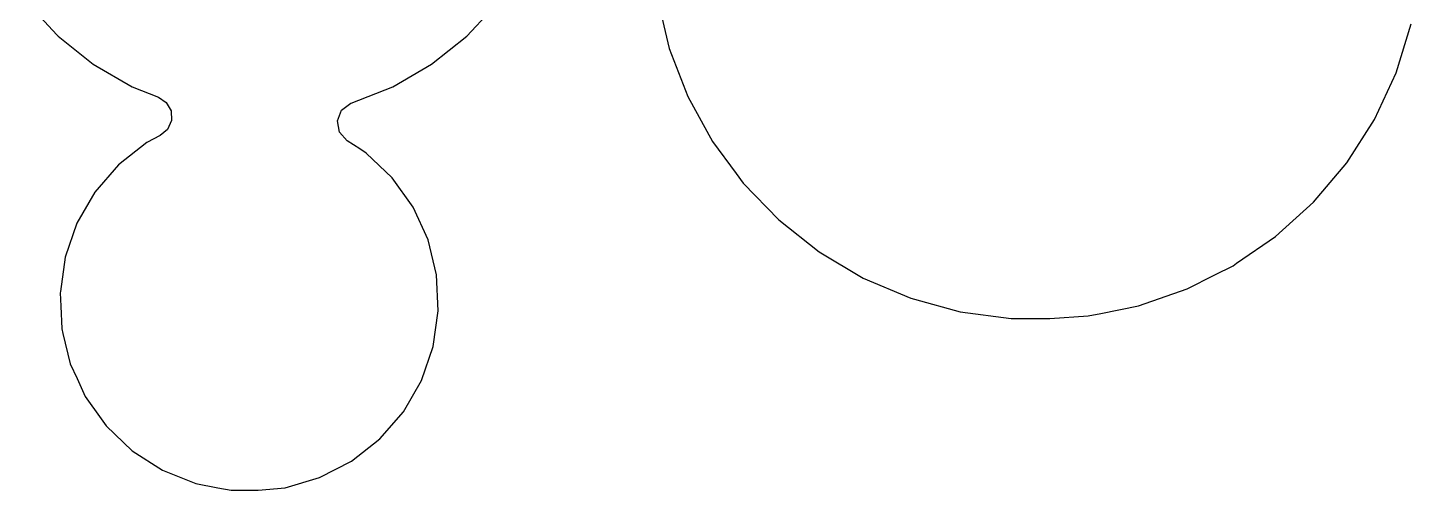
# Model space of a CAD drawing. Extents: x 15 to 269, y -160 to -43.
# Drawn here: x 208.5 to 216.58, y -97.82 to -95.11 of the extents above; entities that cross this region are included whole.
import ezdxf

# ---------------------------------------------------------------- set-up
doc = ezdxf.new("R2010")
doc.units = 0
doc.layers.add('BLACK', color=7, linetype='CONTINUOUS')

msp = doc.modelspace()

# ---------------------------------------------------------------- linework, layer by layer
at = {"layer": 'BLACK', "linetype": 'CONTINUOUS'}
for p, q in [((208.495, -94.9717), (208.666, -95.156)), ((211.061, -95.1641), (211.2, -95.0144)), ((212.176, -94.9432), (212.245, -95.2355)), ((216.493, -95.3776), (216.582, -95.0906)), ((208.666, -95.156), (208.673, -95.1641)), ((208.673, -95.1641), (208.878, -95.3276)), ((210.856, -95.3276), (211.061, -95.1641)), ((212.245, -95.2355), (212.353, -95.516)), ((208.878, -95.3276), (209.106, -95.4588)), ((210.629, -95.4588), (210.856, -95.3276)), ((216.366, -95.6501), (216.493, -95.3776)), ((209.106, -95.4588), (209.259, -95.519)), ((210.385, -95.5547), (210.629, -95.4588)), ((209.259, -95.519), (209.305, -95.5509)), ((209.305, -95.5509), (209.333, -95.6001)), ((210.33, -95.5956), (210.384, -95.555)), ((210.384, -95.555), (210.385, -95.5547)), ((210.385, -95.5547), (210.385, -95.5547)), ((212.353, -95.516), (212.498, -95.7795)), ((209.336, -95.6564), (209.313, -95.7081)), ((209.333, -95.6001), (209.336, -95.6564)), ((210.306, -95.6582), (210.33, -95.5956)), ((210.318, -95.7244), (210.306, -95.6582)), ((216.205, -95.9034), (216.366, -95.6501)), ((209.27, -95.7446), (209.192, -95.7852)), ((209.313, -95.7081), (209.27, -95.7446)), ((210.362, -95.7747), (210.318, -95.7244)), ((209.192, -95.7852), (209.026, -95.9153)), ((210.436, -95.8224), (210.362, -95.7747)), ((210.474, -95.8463), (210.436, -95.8224)), ((212.498, -95.7795), (212.635, -95.9657)), ((210.626, -95.9915), (210.474, -95.8463)), ((216.011, -96.1329), (216.205, -95.9034)), ((209.026, -95.9153), (208.888, -96.0742)), ((210.748, -96.1628), (210.626, -95.9915)), ((210.626, -95.9915), (210.626, -95.9915)), ((212.635, -95.9657), (212.676, -96.0214)), ((212.676, -96.0214), (212.885, -96.2374)), ((208.888, -96.0742), (208.783, -96.2564)), ((215.788, -96.3344), (216.011, -96.1329)), ((210.835, -96.3541), (210.748, -96.1628)), ((210.748, -96.1628), (210.748, -96.1628)), ((210.748, -96.1628), (210.748, -96.1628)), ((208.783, -96.2564), (208.714, -96.4552)), ((212.885, -96.2374), (213.121, -96.4236)), ((210.885, -96.5585), (210.835, -96.3541)), ((215.561, -96.4904), (215.788, -96.3344)), ((208.714, -96.4552), (208.686, -96.6545)), ((213.121, -96.4236), (213.379, -96.5768)), ((210.895, -96.7686), (210.885, -96.5585)), ((215.272, -96.64), (215.433, -96.5585)), ((215.433, -96.5585), (215.54, -96.5045)), ((215.54, -96.5045), (215.561, -96.4904)), ((213.379, -96.5768), (213.656, -96.6941)), ((208.686, -96.6545), (208.685, -96.6634)), ((208.685, -96.6634), (208.688, -96.7411)), ((213.656, -96.6941), (213.656, -96.6941)), ((213.656, -96.6941), (213.656, -96.6941)), ((213.656, -96.6941), (213.678, -96.7001)), ((213.678, -96.7001), (213.946, -96.7734)), ((214.988, -96.7386), (215.272, -96.64)), ((208.688, -96.7411), (208.695, -96.8735)), ((210.865, -96.9768), (210.895, -96.7686)), ((213.946, -96.7734), (214.243, -96.8135)), ((214.469, -96.8135), (214.694, -96.7985)), ((214.694, -96.7985), (214.767, -96.7835)), ((214.767, -96.7835), (214.988, -96.7386)), ((208.695, -96.8735), (208.701, -96.8999)), ((214.243, -96.8135), (214.469, -96.8135)), ((214.469, -96.8135), (214.469, -96.8135)), ((208.701, -96.8999), (208.744, -97.0779)), ((210.796, -97.1756), (210.865, -96.9768)), ((208.744, -97.0779), (208.784, -97.1645)), ((208.784, -97.1645), (208.832, -97.2692)), ((210.691, -97.3578), (210.796, -97.1756)), ((208.832, -97.2692), (208.925, -97.4002)), ((210.553, -97.5167), (210.691, -97.3578)), ((208.925, -97.4002), (208.954, -97.4405)), ((208.954, -97.4405), (209.106, -97.5857)), ((210.388, -97.6468), (210.553, -97.5167)), ((209.106, -97.5857), (209.106, -97.5857)), ((209.106, -97.5857), (209.106, -97.5857)), ((209.106, -97.5857), (209.283, -97.6994)), ((210.201, -97.7432), (210.388, -97.6468)), ((209.283, -97.6994), (209.283, -97.6994)), ((209.283, -97.6994), (209.478, -97.7776)), ((209.999, -97.8024), (210.201, -97.7432)), ((209.478, -97.7776), (209.607, -97.8024)), ((209.607, -97.8024), (209.685, -97.8174)), ((209.685, -97.8174), (209.685, -97.8174)), ((209.685, -97.8174), (209.842, -97.8174)), ((209.842, -97.8174), (209.999, -97.8024)), ((209.842, -97.8174), (209.842, -97.8174))]:
    msp.add_line(p, q, dxfattribs=at)

doc.saveas('drawing.dxf')
